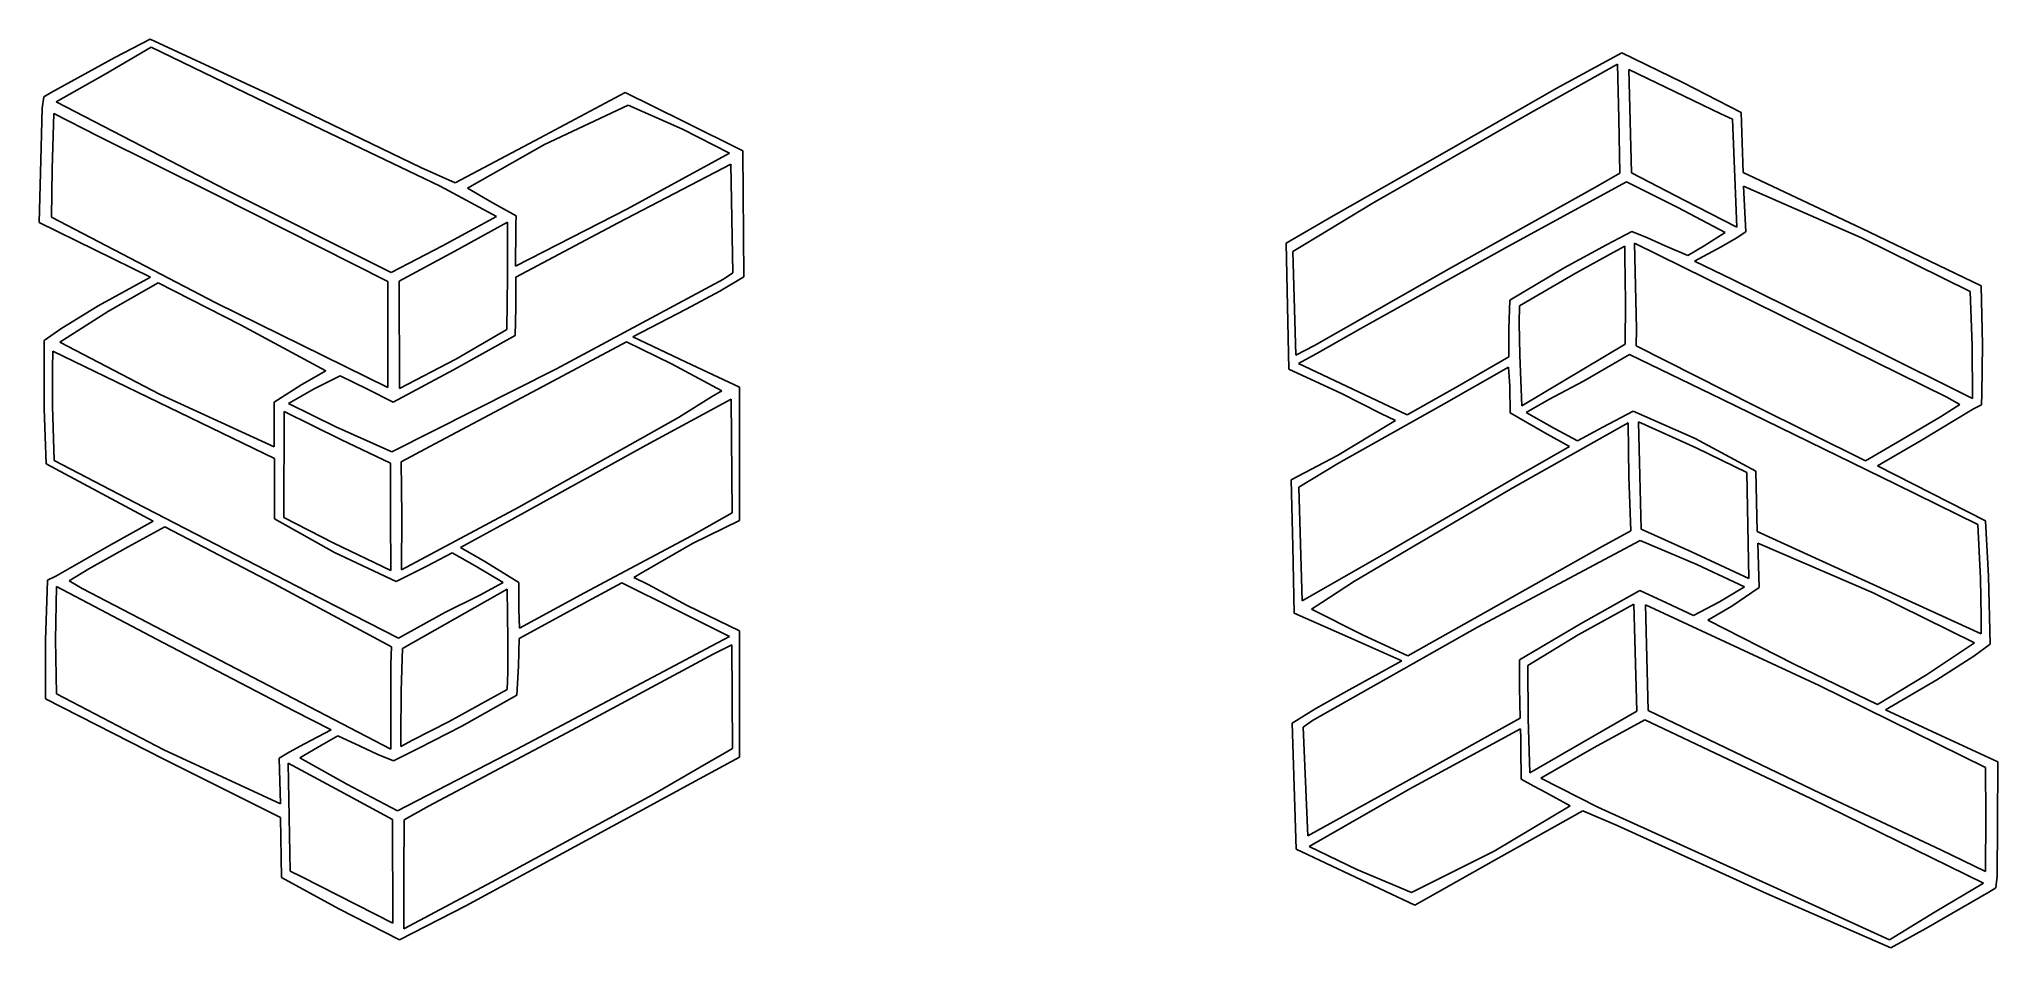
# Model space of a CAD drawing. Extents: x 5.8 to 91, y 2.7 to 42.2.
import ezdxf

# ---------------------------------------------------------------- set-up
doc = ezdxf.new("R2010")
doc.units = 0
doc.layers.get('0').update_dxf_attribs({"linetype": 'CONTINUOUS'})
doc.layers.add('LAYER_1', color=7, linetype='CONTINUOUS')

msp = doc.modelspace()

# ---------------------------------------------------------------- linework, layer by layer
at = {"color": 3, "linetype": 'BYBLOCK'}
msp.add_line((16.002, 23.98), (16.002, 21.35), dxfattribs=at)
at = {"color": 6, "linetype": 'BYBLOCK'}
msp.add_line((80.53, 20.795), (80.471, 23.425), dxfattribs=at)
at = {"layer": 'LAYER_1', "color": 3}
for p, q in [((10.637, 41.882), (8.63, 40.711)), ((9.056, 41.43), (10.592, 42.232)), ((10.592, 42.232), (15.948, 39.75)), ((15.639, 39.462), (10.637, 41.882)), ((6.278, 39.905), (9.056, 41.43)), ((8.63, 40.711), (6.498, 39.503)), ((5.829, 36.964), (5.893, 39.221)), ((5.893, 39.221), (5.958, 39.717)), ((5.958, 39.717), (6.278, 39.905)), ((6.498, 39.503), (13.923, 35.65)), ((23.204, 35.833), (15.639, 39.462)), ((15.948, 39.75), (22.374, 36.65)), ((27.563, 37.942), (31.261, 39.914)), ((31.39, 39.363), (27.754, 37.639)), ((31.261, 39.914), (33.819, 38.642)), ((33.755, 38.307), (31.39, 39.363)), ((6.393, 38.998), (6.326, 36.588)), ((8.32, 38.007), (6.393, 38.998)), ((33.819, 38.642), (36.377, 37.371)), ((13.489, 35.444), (8.32, 38.007)), ((23.865, 35.969), (27.563, 37.942)), ((27.754, 37.639), (24.404, 35.744)), ((35.801, 37.261), (33.755, 38.307)), ((5.757, 34.245), (5.829, 36.964)), ((35.855, 36.79), (30.962, 34.233)), ((31.366, 34.851), (35.801, 37.261)), ((35.947, 32.059), (35.855, 36.79)), ((36.377, 37.371), (36.418, 31.878)), ((6.326, 36.588), (6.292, 34.48)), ((22.374, 36.65), (23.865, 35.969)), ((25.658, 34.507), (23.204, 35.833)), ((20.927, 31.673), (13.489, 35.444)), ((13.923, 35.65), (21.07, 32.065)), ((24.404, 35.744), (25.445, 35.136)), ((25.445, 35.136), (25.965, 34.847)), ((8.179, 33.055), (5.757, 34.245)), ((6.292, 34.48), (13.451, 30.746)), ((23.309, 33.227), (25.658, 34.507)), ((26.133, 34.26), (23.843, 33.006)), ((25.658, 34.507), (25.658, 34.507)), ((25.965, 34.847), (26.516, 34.537)), ((26.143, 31.905), (26.133, 34.26)), ((26.489, 32.349), (31.366, 34.851)), ((30.962, 34.233), (26.496, 31.871)), ((26.516, 34.537), (26.507, 34.155)), ((26.507, 34.155), (26.507, 33.565)), ((31.366, 34.851), (31.366, 34.851)), ((26.507, 33.565), (26.489, 32.768)), ((10.6, 31.865), (8.179, 33.055)), ((21.07, 32.065), (23.309, 33.227)), ((23.843, 33.006), (21.42, 31.688)), ((26.489, 32.768), (26.489, 32.349)), ((8.331, 30.616), (10.6, 31.865)), ((10.938, 31.62), (8.775, 30.385)), ((14.523, 29.796), (10.938, 31.62)), ((20.934, 27.066), (20.927, 31.673)), ((21.42, 31.688), (21.436, 27.027)), ((26.114, 29.586), (26.143, 31.905)), ((26.496, 31.871), (26.496, 30.536)), ((28.274, 27.873), (35.537, 31.775)), ((36.418, 31.878), (35.382, 31.264)), ((35.537, 31.775), (35.947, 32.059)), ((13.451, 30.746), (20.934, 27.066)), ((35.382, 31.264), (33.913, 30.48)), ((8.775, 30.385), (6.653, 29.041)), ((6.705, 29.613), (8.331, 30.616)), ((26.496, 30.536), (26.474, 29.33)), ((33.913, 30.48), (31.597, 29.264)), ((5.973, 29.112), (6.705, 29.613)), ((5.98, 26.142), (5.973, 29.112)), ((6.653, 29.041), (11.023, 26.759)), ((18.235, 27.788), (14.523, 29.796)), ((26.474, 29.33), (23.787, 27.836)), ((23.896, 28.3), (26.114, 29.586)), ((31.321, 29.05), (27.672, 27.103)), ((33.274, 28.098), (31.321, 29.05)), ((31.597, 29.264), (33.913, 28.174)), ((6.355, 28.645), (6.338, 27.908)), ((16.002, 23.98), (6.355, 28.645)), ((21.436, 27.027), (23.896, 28.3)), ((23.896, 28.3), (23.896, 28.3)), ((33.913, 28.174), (36.229, 27.083)), ((6.338, 27.908), (6.331, 26.246)), ((17.185, 27.199), (18.235, 27.788)), ((18.862, 27.57), (17.72, 27.005)), ((20.014, 27.001), (18.862, 27.57)), ((21.101, 24.261), (28.274, 27.873)), ((23.787, 27.836), (21.166, 26.432)), ((28.274, 27.873), (28.274, 27.873)), ((35.474, 26.926), (33.274, 28.098)), ((11.023, 26.759), (15.985, 24.484)), ((15.978, 26.426), (17.185, 27.199)), ((15.985, 24.484), (15.978, 26.426)), ((17.72, 27.005), (16.607, 26.375)), ((21.166, 26.432), (20.014, 27.001)), ((27.672, 27.103), (22.764, 24.49)), ((35.875, 26.56), (32.175, 24.547)), ((33.575, 25.758), (35.011, 26.653)), ((35.011, 26.653), (35.474, 26.926)), ((35.911, 21.604), (35.875, 26.56)), ((36.229, 27.083), (36.229, 24.181)), ((6.06, 23.742), (5.98, 26.142)), ((6.331, 26.246), (6.404, 23.892)), ((16.42, 26.022), (16.404, 21.408)), ((18.884, 24.806), (16.42, 26.022)), ((16.607, 26.375), (18.664, 25.357)), ((26.627, 21.854), (33.575, 25.758)), ((18.664, 25.357), (21.101, 24.261)), ((21.046, 23.771), (18.884, 24.806)), ((6.404, 23.892), (9.927, 22.06)), ((22.764, 24.49), (21.505, 23.824)), ((32.175, 24.547), (26.324, 21.319)), ((36.229, 24.181), (36.229, 21.279)), ((10.715, 21.242), (6.06, 23.742)), ((21.053, 21.449), (21.046, 23.771)), ((21.505, 23.824), (21.535, 21.482)), ((9.927, 22.06), (17.42, 18.188)), ((18.611, 19.876), (16.002, 21.35)), ((16.404, 21.408), (18.577, 20.281)), ((21.061, 19.093), (21.053, 21.449)), ((21.053, 21.449), (21.053, 21.449)), ((21.521, 19.128), (26.627, 21.854)), ((21.535, 21.482), (21.521, 19.128)), ((26.324, 21.319), (24.095, 20.096)), ((26.627, 21.854), (26.627, 21.854)), ((34.153, 20.605), (35.911, 21.604)), ((8.817, 20.184), (10.715, 21.242)), ((11.226, 21.003), (9.633, 20.13)), ((15.988, 18.511), (11.226, 21.003)), ((29.496, 18.126), (34.153, 20.605)), ((34.153, 20.605), (34.153, 20.605)), ((36.229, 21.279), (34.197, 20.271)), ((6.477, 18.845), (8.817, 20.184)), ((9.633, 20.13), (7.915, 19.172)), ((18.577, 20.281), (21.061, 19.093)), ((21.291, 18.62), (18.611, 19.876)), ((23.733, 19.86), (22.625, 19.287)), ((24.727, 19.299), (23.733, 19.86)), ((24.095, 20.096), (25.154, 19.484)), ((34.197, 20.271), (31.923, 18.967)), ((6.124, 18.677), (6.477, 18.845)), ((7.915, 19.164), (7.07, 18.653)), ((22.625, 19.287), (21.291, 18.62)), ((25.946, 18.576), (24.727, 19.299)), ((25.154, 19.484), (26.633, 18.57)), ((31.923, 18.967), (31.637, 18.799)), ((31.637, 18.799), (32.264, 18.483)), ((6.026, 16.07), (6.104, 18.209)), ((6.104, 18.201), (6.124, 18.677)), ((6.51, 18.405), (6.473, 16.085)), ((10.861, 16.108), (6.51, 18.405)), ((7.07, 18.653), (7.623, 18.317)), ((7.623, 18.317), (21.064, 11.316)), ((21.097, 15.775), (15.988, 18.511)), ((17.42, 18.188), (21.389, 16.146)), ((26.122, 18.288), (21.572, 15.703)), ((23.418, 17.267), (24.938, 18.029)), ((24.938, 18.029), (25.946, 18.576)), ((26.159, 16.083), (26.122, 18.288)), ((26.633, 18.57), (26.635, 17.41)), ((26.665, 16.588), (29.496, 18.126)), ((31.12, 18.565), (28.906, 17.375)), ((33.457, 17.398), (31.12, 18.565)), ((32.264, 18.483), (33.955, 17.568)), ((21.389, 16.146), (23.418, 17.267)), ((26.635, 17.41), (26.665, 16.588)), ((28.906, 17.375), (26.644, 16.137)), ((35.794, 16.23), (33.457, 17.398)), ((33.955, 17.568), (36.229, 16.466)), ((35.029, 15.823), (35.794, 16.23)), ((36.229, 16.466), (36.229, 13.722)), ((6.026, 13.508), (6.026, 16.07)), ((6.473, 16.085), (6.509, 13.733)), ((16.84, 12.982), (10.861, 16.108)), ((20.949, 15.822), (20.949, 15.822)), ((21.068, 15.036), (21.097, 15.775)), ((21.572, 15.703), (21.51, 13.857)), ((26.158, 14.664), (26.159, 16.083)), ((26.644, 16.137), (26.616, 14.925)), ((35.09, 15.456), (29.182, 12.271)), ((32.953, 14.708), (35.029, 15.823)), ((35.905, 15.86), (35.09, 15.456)), ((35.936, 11.342), (35.905, 15.86)), ((21.064, 11.316), (21.068, 15.036)), ((26.127, 13.923), (26.158, 14.664)), ((26.616, 14.925), (26.539, 13.667)), ((26.549, 11.316), (32.953, 14.708)), ((6.509, 13.733), (11.186, 11.293)), ((21.51, 13.857), (21.493, 11.879)), ((23.6, 12.53), (26.127, 13.923)), ((26.539, 13.667), (24.148, 12.319)), ((25.847, 13.816), (25.847, 13.816)), ((36.229, 13.722), (36.229, 10.977)), ((11.186, 10.88), (6.026, 13.508)), ((18.467, 12.153), (16.84, 12.982)), ((17.303, 11.551), (18.467, 12.153)), ((22.011, 11.703), (23.6, 12.53)), ((24.148, 12.319), (22.283, 11.362)), ((29.182, 12.271), (22.703, 8.839)), ((11.186, 11.293), (16.266, 8.937)), ((16.206, 10.921), (16.642, 11.189)), ((16.642, 11.189), (17.303, 11.551)), ((18.042, 11.489), (17.107, 10.935)), ((18.753, 11.905), (18.042, 11.489)), ((19.733, 11.454), (18.753, 11.905)), ((20.492, 11.093), (19.733, 11.454)), ((21.172, 10.804), (20.492, 11.093)), ((22.283, 11.362), (21.172, 10.804)), ((21.355, 8.637), (26.549, 11.316)), ((21.493, 11.879), (21.493, 11.437)), ((21.493, 11.437), (22.011, 11.703)), ((26.549, 11.316), (26.549, 11.316)), ((34.797, 10.689), (35.579, 11.143)), ((35.579, 11.143), (35.936, 11.342)), ((16.266, 8.337), (11.186, 10.88)), ((16.266, 8.937), (16.206, 10.921)), ((18.862, 9.485), (16.597, 10.716)), ((16.597, 10.716), (16.677, 6.007)), ((17.107, 10.935), (19.145, 9.794)), ((32.443, 9.33), (34.797, 10.689)), ((36.229, 10.977), (34.153, 9.837)), ((21.128, 8.254), (18.862, 9.485)), ((19.145, 9.794), (21.355, 8.637)), ((34.153, 9.837), (29.559, 7.348)), ((22.703, 8.839), (21.635, 8.247)), ((25.469, 5.545), (32.443, 9.33)), ((32.443, 9.33), (32.443, 9.33)), ((16.3, 5.733), (16.266, 8.337)), ((21.15, 3.745), (21.128, 8.254)), ((21.635, 8.247), (21.633, 5.873)), ((29.559, 7.348), (24.327, 4.499)), ((16.677, 6.007), (17.191, 5.767)), ((18.804, 4.362), (16.3, 5.733)), ((17.191, 5.767), (21.15, 3.745)), ((21.633, 5.873), (21.631, 3.499)), ((21.631, 3.499), (25.469, 5.545)), ((21.433, 3.018), (18.804, 4.362)), ((18.804, 4.362), (18.804, 4.362)), ((24.327, 4.499), (21.433, 3.018))]:
    msp.add_line(p, q, dxfattribs=at)
at = {"layer": 'LAYER_1', "color": 6}
for p, q in [((74.45, 41.147), (70.658, 39.018)), ((71.777, 40.089), (74.638, 41.633)), ((74.5, 38.774), (74.45, 41.147)), ((74.638, 41.633), (77.295, 40.347)), ((66.609, 37.125), (71.777, 40.089)), ((74.936, 40.912), (75.058, 36.405)), ((78.939, 38.978), (74.936, 40.912)), ((77.295, 40.347), (79.829, 39.032)), ((77.295, 40.347), (77.295, 40.347)), ((70.658, 39.018), (63.769, 35.079)), ((74.551, 36.4), (74.5, 38.774)), ((79.458, 38.75), (78.939, 38.978)), ((79.642, 34.043), (79.458, 38.75)), ((79.829, 39.032), (79.921, 36.429)), ((62.071, 34.535), (66.609, 37.125)), ((74.84, 36.017), (69.706, 33.224)), ((73.496, 35.785), (74.551, 36.4)), ((77.074, 34.909), (74.84, 36.017)), ((75.058, 36.405), (77.35, 35.224)), ((79.921, 36.429), (85.056, 33.999)), ((79.934, 35.829), (80.038, 33.848)), ((85.065, 33.586), (79.934, 35.829)), ((63.769, 35.079), (61.446, 33.669)), ((63.769, 35.079), (63.769, 35.079)), ((67.095, 32.21), (73.496, 35.785)), ((77.35, 35.224), (79.642, 34.043)), ((60.021, 33.349), (62.071, 34.535)), ((79.137, 33.813), (77.074, 34.909)), ((60.081, 30.605), (60.021, 33.349)), ((61.446, 33.669), (60.675, 33.197)), ((72.129, 32.274), (73.972, 33.272)), ((73.972, 33.272), (75.07, 33.854)), ((75.07, 33.854), (75.757, 33.58)), ((88.782, 26.643), (75.19, 33.344)), ((75.19, 33.344), (75.267, 29.625)), ((75.757, 33.58), (76.523, 33.236)), ((78.215, 33.238), (79.137, 33.813)), ((79.608, 33.57), (78.954, 33.193)), ((80.038, 33.848), (79.608, 33.57)), ((85.056, 33.999), (90.272, 31.485)), ((89.795, 31.25), (85.065, 33.586)), ((60.675, 33.197), (60.322, 32.99)), ((60.322, 32.99), (60.452, 28.474)), ((69.706, 33.224), (63.378, 29.691)), ((69.706, 33.224), (69.706, 33.224)), ((74.251, 32.938), (72.681, 32.075)), ((74.763, 33.214), (74.251, 32.938)), ((74.773, 32.772), (74.763, 33.214)), ((74.799, 30.795), (74.773, 32.772)), ((76.523, 33.236), (77.513, 32.807)), ((77.513, 32.807), (78.215, 33.238)), ((78.954, 33.193), (77.804, 32.566)), ((77.804, 32.566), (79.449, 31.773)), ((61.259, 28.896), (67.095, 32.21)), ((69.768, 30.874), (72.129, 32.274)), ((72.681, 32.075), (70.185, 30.626)), ((79.449, 31.773), (85.495, 28.779)), ((69.719, 29.614), (69.768, 30.874)), ((70.463, 30.74), (70.463, 30.74)), ((74.779, 28.947), (74.799, 30.795)), ((89.882, 28.899), (89.795, 31.25)), ((90.272, 31.485), (90.329, 28.924)), ((60.142, 27.861), (60.081, 30.605)), ((70.185, 30.626), (70.171, 29.885)), ((70.171, 29.885), (70.201, 28.466)), ((63.378, 29.691), (61.327, 28.531)), ((69.718, 28.402), (69.719, 29.614)), ((75.267, 29.625), (75.255, 28.886)), ((60.452, 28.474), (61.259, 28.896)), ((61.327, 28.531), (60.571, 28.107)), ((67.483, 27.115), (69.718, 28.402)), ((70.201, 28.466), (70.286, 26.263)), ((70.286, 26.263), (74.779, 28.947)), ((74.971, 28.509), (72.967, 27.343)), ((78.984, 26.555), (74.971, 28.509)), ((75.255, 28.886), (80.423, 26.263)), ((75.404, 28.842), (75.404, 28.842)), ((85.495, 28.779), (89.897, 26.579)), ((89.897, 26.579), (89.882, 28.899)), ((90.329, 28.924), (90.298, 26.784)), ((62.44, 26.81), (60.142, 27.861)), ((60.571, 28.107), (62.934, 26.991)), ((69.706, 27.951), (66.91, 26.35)), ((69.754, 27.13), (69.706, 27.951)), ((72.967, 27.343), (71.465, 26.548)), ((64.15, 25.932), (62.44, 26.81)), ((62.934, 26.991), (65.297, 25.875)), ((65.297, 25.875), (67.483, 27.115)), ((69.782, 25.969), (69.754, 27.13)), ((71.465, 26.548), (70.469, 25.979)), ((86.561, 22.849), (78.984, 26.555)), ((89.342, 26.319), (88.782, 26.643)), ((90.297, 26.792), (90.288, 26.315)), ((66.91, 26.35), (62.309, 23.77)), ((64.784, 25.63), (64.15, 25.932)), ((64.502, 25.456), (64.784, 25.63)), ((71.281, 25.089), (69.782, 25.969)), ((70.469, 25.979), (71.703, 25.283)), ((73.805, 25.341), (75.124, 26.038)), ((75.124, 26.038), (77.831, 24.841)), ((80.423, 26.263), (85.239, 23.877)), ((86.813, 24.786), (88.509, 25.781)), ((89.939, 26.139), (87.63, 24.749)), ((88.509, 25.789), (89.342, 26.319)), ((90.288, 26.315), (89.939, 26.139)), ((62.257, 24.102), (64.502, 25.456)), ((74.905, 25.525), (69.86, 22.686)), ((72.353, 24.5), (71.281, 25.089)), ((71.703, 25.283), (72.71, 24.744)), ((72.71, 24.744), (73.805, 25.341)), ((74.943, 23.171), (74.905, 25.525)), ((77.874, 24.437), (75.364, 25.57)), ((75.364, 25.57), (75.424, 23.214)), ((77.831, 24.841), (80.471, 23.425)), ((85.239, 23.877), (86.813, 24.786)), ((87.63, 24.749), (85.755, 23.65)), ((60.248, 23.05), (62.257, 24.102)), ((70.152, 23.229), (72.353, 24.5)), ((80.071, 23.358), (77.874, 24.437)), ((60.312, 20.148), (60.248, 23.05)), ((62.309, 23.77), (60.573, 22.732)), ((62.309, 23.77), (62.309, 23.77)), ((64.373, 19.872), (70.152, 23.229)), ((75.025, 20.83), (74.943, 23.171)), ((75.424, 23.214), (75.483, 20.893)), ((75.424, 23.214), (75.424, 23.214)), ((80.157, 18.745), (80.071, 23.358)), ((85.755, 23.65), (90.464, 21.253)), ((60.573, 22.732), (60.719, 17.778)), ((69.86, 22.686), (63.001, 18.631)), ((69.86, 22.686), (69.86, 22.686)), ((90.124, 21.096), (86.561, 22.849)), ((73.781, 20.136), (75.025, 20.83)), ((75.483, 20.893), (77.667, 19.906)), ((80.53, 20.795), (90.277, 16.345)), ((90.248, 18.744), (90.124, 21.096)), ((90.464, 21.253), (90.597, 18.855)), ((60.376, 17.246), (60.312, 20.148)), ((60.719, 17.778), (64.373, 19.872)), ((75.438, 20.402), (68.347, 16.632)), ((68.932, 17.415), (73.781, 20.136)), ((77.9, 19.36), (75.438, 20.402)), ((77.667, 19.906), (80.157, 18.745)), ((80.558, 20.293), (80.608, 18.351)), ((85.569, 18.127), (80.558, 20.293)), ((79.978, 18.388), (77.9, 19.36)), ((90.597, 18.855), (90.669, 15.887)), ((63.001, 18.631), (61.585, 17.703)), ((72.832, 16.769), (75.422, 18.231)), ((75.422, 18.231), (76.586, 17.687)), ((78.88, 17.733), (79.978, 18.388)), ((80.608, 18.351), (79.418, 17.551)), ((89.989, 15.943), (85.569, 18.127)), ((90.278, 17.082), (90.248, 18.744)), ((62.716, 16.208), (60.376, 17.246)), ((61.585, 17.703), (61.127, 17.42)), ((61.127, 17.42), (63.353, 16.297)), ((65.327, 15.388), (68.932, 17.415)), ((75.164, 17.63), (72.733, 16.303)), ((75.284, 12.97), (75.164, 17.63)), ((75.668, 17.601), (75.776, 12.996)), ((83.23, 14.088), (75.668, 17.601)), ((76.586, 17.687), (77.75, 17.144)), ((77.75, 17.144), (78.88, 17.733)), ((79.418, 17.551), (78.382, 16.939)), ((90.277, 16.345), (90.278, 17.082)), ((68.347, 16.632), (61.172, 12.571)), ((65.055, 15.169), (62.716, 16.208)), ((63.353, 16.297), (65.327, 15.388)), ((68.347, 16.632), (68.347, 16.632)), ((70.178, 15.215), (72.832, 16.769)), ((72.733, 16.303), (70.544, 14.967)), ((72.733, 16.303), (72.733, 16.303)), ((78.382, 16.939), (82.138, 15.014)), ((87.897, 14.552), (89.989, 15.943)), ((89.949, 15.369), (88.345, 14.33)), ((90.669, 15.887), (89.949, 15.369)), ((62.767, 13.901), (65.055, 15.169)), ((70.183, 14.01), (70.178, 15.215)), ((70.544, 14.967), (70.566, 12.649)), ((82.138, 15.014), (85.762, 13.27)), ((85.762, 13.27), (87.897, 14.552)), ((61.316, 13.085), (62.767, 13.901)), ((70.213, 12.675), (70.183, 14.01)), ((90.469, 10.513), (83.23, 14.088)), ((88.345, 14.33), (86.105, 13.032)), ((60.294, 12.449), (61.316, 13.085)), ((72.89, 11.599), (75.284, 12.97)), ((75.776, 12.996), (83.295, 9.39)), ((86.105, 13.032), (88.552, 11.896)), ((60.455, 6.958), (60.294, 12.449)), ((61.172, 12.571), (60.768, 12.278)), ((60.768, 12.278), (60.964, 7.55)), ((70.23, 12.197), (65.41, 9.588)), ((65.8, 10.215), (70.213, 12.675)), ((70.239, 11.778), (70.23, 12.197)), ((70.566, 12.649), (70.628, 10.295)), ((75.641, 12.601), (73.428, 11.389)), ((82.866, 9.174), (75.641, 12.601)), ((70.239, 10.981), (70.239, 11.778)), ((70.628, 10.295), (72.89, 11.599)), ((73.428, 11.389), (71.109, 10.058)), ((88.552, 11.896), (90.999, 10.76)), ((70.252, 10.391), (70.239, 10.981)), ((70.251, 10.01), (70.252, 10.391)), ((90.482, 8.404), (90.469, 10.513)), ((90.999, 10.76), (90.987, 8.04)), ((60.964, 7.55), (65.8, 10.215)), ((65.41, 9.588), (61.029, 7.081)), ((65.41, 9.588), (65.41, 9.588)), ((70.81, 9.711), (70.251, 10.01)), ((71.335, 9.434), (70.81, 9.711)), ((71.109, 10.058), (73.591, 8.787)), ((71.109, 10.058), (71.109, 10.058)), ((72.39, 8.849), (71.335, 9.434)), ((83.295, 9.39), (88.52, 6.942)), ((69.083, 6.881), (72.39, 8.849)), ((72.933, 8.636), (69.28, 6.582)), ((74.439, 7.988), (72.933, 8.636)), ((73.591, 8.787), (81.235, 5.326)), ((90.374, 5.486), (82.866, 9.174)), ((80.932, 5.03), (74.439, 7.988)), ((90.469, 5.994), (90.482, 8.404)), ((90.987, 8.04), (90.973, 5.782)), ((63.041, 5.743), (60.455, 6.958)), ((61.029, 7.081), (63.097, 6.08)), ((65.486, 5.077), (69.083, 6.881)), ((88.52, 6.942), (90.469, 5.994)), ((63.097, 6.08), (65.486, 5.077)), ((69.28, 6.582), (65.627, 4.529)), ((65.627, 4.529), (63.041, 5.743)), ((81.235, 5.326), (86.289, 3.017)), ((88.27, 4.232), (90.374, 5.486)), ((90.919, 5.284), (90.604, 5.09)), ((90.973, 5.782), (90.919, 5.284)), ((86.342, 2.668), (80.932, 5.03)), ((90.604, 5.09), (87.86, 3.504)), ((86.289, 3.017), (88.27, 4.232)), ((87.86, 3.504), (86.342, 2.668))]:
    msp.add_line(p, q, dxfattribs=at)

doc.saveas('drawing.dxf')
